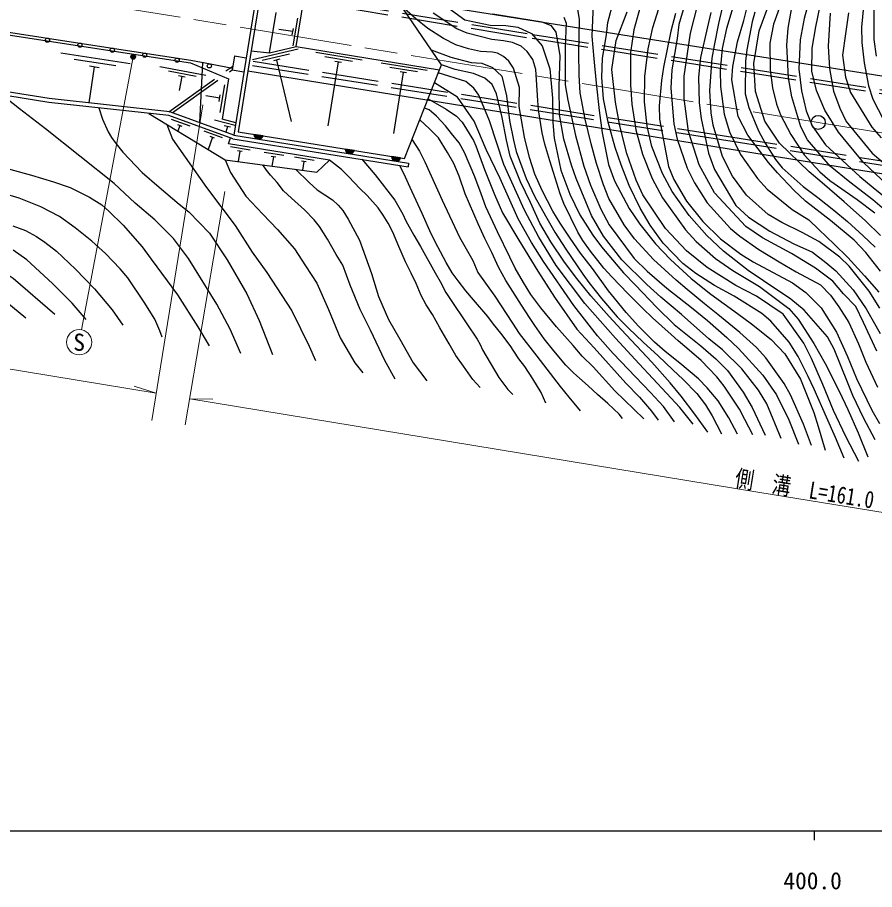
# Model space of a CAD drawing. Units: millimetres at full size, sheet at 1:1000; details may follow other scales. Extents: x 40000 to 680000, y 20000 to 380000.
# Drawn here: x 382950 to 474457, y 198715 to 291792 of the extents above; entities that cross this region are included whole.
import ezdxf
from ezdxf.enums import TextEntityAlignment as Align

# ---------------------------------------------------------------- set-up
doc = ezdxf.new("R2010")
doc.units = ezdxf.units.MM
doc.header["$LTSCALE"] = 1000
doc.linetypes.add('CHAIN', pattern=[18.5, 12, -1.5, 3.5, -1.5])
doc.linetypes.add('DASHED', pattern=[7.5, 6, -1.5])
for name, color, linetype, lineweight in [('M-BGD', 7, 'Continuous', 25), ('M-BMK', 2, 'CHAIN', 13), ('M-BMK-SRVR', 3, 'Continuous', 25), ('M-STR-HTXT', 7, 'Continuous', 13), ('M-STR-STRC', 7, 'Continuous', 25), ('M-TTL-BAND', 7, 'Continuous', 25)]:
    doc.layers.add(name, color=color, linetype=linetype, lineweight=lineweight)
doc.styles.add('ＭＳ ゴシック', font='')
doc.styles.get('ＭＳ ゴシック').set_extended_font_data('MS Gothic')

msp = doc.modelspace()

# ---------------------------------------------------------------- hatches: boundary and pattern name
at = {"layer": 'M-BGD'}
for points in [[(409172, 279147, -0.82183), (408194, 279304), (408194, 279304), (409172, 279147)], [(418932, 277585, -0.82183), (417954, 277742), (417954, 277742), (418932, 277585)], [(423859, 276796, -0.82183), (422881, 276953), (422881, 276953), (423859, 276796)]]:
    msp.add_hatch(color=256, dxfattribs=at).paths.add_polyline_path(points)
at = {"layer": 'M-STR-STRC'}
msp.add_hatch(color=256, dxfattribs=at).paths.add_polyline_path([(395526, 287702, -1), (395087, 287463, -1)])

# ---------------------------------------------------------------- linework, layer by layer
at = {"layer": 'M-BGD'}
for p, q in [((412695, 288687), (415476, 305586)), ((409164, 296032), (407537, 286073)), ((409864, 288019), (410571, 292313)), ((412401, 288747), (412888, 291707)), ((412348, 290276), (410868, 290519)), ((412292, 289930), (412405, 290621)), ((394996, 286831), (387582, 287967)), ((406120, 287697), (405904, 286375)), ((406120, 287697), (407364, 287494)), ((412916, 288403), (408050, 287254)), ((412012, 287881), (409092, 287192)), ((419756, 287241), (414820, 288039)), ((393445, 286613), (388997, 287295)), ((402424, 280549), (402744, 286985)), ((403544, 286831), (405904, 286375)), ((410962, 287325), (410280, 287164)), ((410621, 287245), (412166, 280695)), ((418721, 287104), (415759, 287583)), ((417192, 287048), (416088, 280227)), ((417537, 286992), (416846, 287104)), ((426702, 286117), (421766, 286915)), ((391153, 286509), (390563, 282662)), ((391672, 286430), (390634, 286589)), ((403073, 285607), (398160, 286538)), ((402035, 285498), (399087, 286057)), ((425667, 285980), (422706, 286460)), ((424138, 285924), (423082, 279392)), ((424484, 285868), (423793, 285980)), ((400849, 285418), (400161, 285548)), ((400505, 285483), (400226, 284009)), ((405499, 285228), (404795, 280922)), ((404609, 281643), (405093, 284604)), ((404555, 283172), (403074, 283413)), ((404498, 282826), (404611, 283517)), ((401386, 280179), (399410, 280892)), ((400527, 280170), (400066, 280337)), ((400296, 280253), (400083, 279663)), ((406204, 280249), (403996, 280818)), ((406252, 280547), (404795, 280922)), ((405713, 280066), (405035, 280241)), ((404857, 278927), (402881, 279640)), ((405374, 280153), (405216, 279542)), ((409172, 279147), (408194, 279304)), ((403767, 279001), (403301, 277708)), ((403998, 278918), (403537, 279084)), ((405944, 278854), (424650, 275859)), ((407787, 277637), (405714, 277973)), ((406945, 277470), (406461, 277548)), ((406703, 277509), (406525, 276406)), ((411373, 277058), (409300, 277393)), ((418932, 277585), (417954, 277742)), ((410530, 276890), (410046, 276968)), ((410288, 276929), (410127, 275929)), ((414620, 276533), (412547, 276868)), ((413777, 276365), (413293, 276443)), ((423859, 276796), (422881, 276953)), ((413535, 276404), (413389, 275497)), ((424714, 276254), (424650, 275859))]:
    msp.add_line(p, q, dxfattribs=at)
at = {"layer": 'M-BGD', "linetype": 'DASHED'}
for p, q in [((399109, 281721), (405941, 286600)), ((399474, 281613), (405873, 286183))]:
    msp.add_line(p, q, dxfattribs=at)
at = {"layer": 'M-BGD'}
for points in [[(424290, 276727), (428012, 286209), (428220, 286726), (415460, 305489)], [(410132, 304586), (408770, 296097), (407142, 286138), (406044, 279243), (424714, 276254)], [(317001, 300211), (348670, 295109), (371765, 291493), (392352, 288338), (401418, 286936), (405499, 285228)], [(317049, 300507), (348717, 295405), (371811, 291789), (392398, 288634), (401470, 287232), (403544, 286831)], [(567711, 270903), (505669, 280680), (495028, 282382), (409164, 296032)], [(467970, 295463), (466932, 291672), (466503, 289397), (466356, 286291), (466644, 283958), (467141, 281825), (467790, 280214), (469221, 278185), (472873, 274816), (474320, 273647), (476714, 271696)], [(475809, 273925), (473281, 276298), (470610, 279557), (469142, 281897), (468256, 283982), (467751, 286060), (467789, 288511), (468177, 290806), (469105, 295310)], [(427070, 294220), (430709, 291550), (433411, 290974), (435090, 290946), (436361, 290768), (437846, 290069), (438978, 288761), (439797, 286311), (440057, 283162), (440126, 280580), (440252, 278908), (440970, 275499), (441923, 272924), (443009, 270735), (444376, 268539), (445289, 267293), (447651, 264551), (448890, 263239), (451229, 260823), (453066, 259010), (455900, 256733), (457522, 255344), (458752, 254101), (460430, 251802), (461400, 250156), (462774, 247199)], [(474700, 256192), (473279, 259237), (472472, 260950), (471155, 262286), (470013, 263631), (468134, 265050), (465583, 266595), (462480, 268284), (460697, 269474), (457362, 273064), (455734, 276048), (454594, 279616), (454132, 283136), (454147, 285532), (454820, 290130), (455944, 294614)], [(473464, 294856), (473077, 290744), (473107, 289111), (473336, 286957), (473826, 284496), (474282, 283069), (475423, 280852)], [(467711, 246114), (466870, 248379), (465480, 251532), (464810, 252742), (462861, 255471), (461859, 256549), (460079, 258179), (457739, 260082), (456317, 261225), (454455, 262757), (453269, 263765), (450851, 265969), (448827, 268163), (447714, 269642), (446102, 272467), (445507, 273919), (444773, 276217), (444210, 278310), (443552, 280920), (443039, 283760), (442905, 285647), (442901, 288036), (442953, 291567), (442656, 293309)], [(444408, 293256), (444280, 289780), (444491, 287387), (444720, 284792), (445055, 281864), (445392, 279478), (446042, 276110), (446680, 274337), (448245, 271398), (449391, 269715), (451069, 267633), (452672, 265941), (454886, 263935), (456967, 262272), (459819, 260179), (461319, 259100), (463410, 257421), (464866, 255902), (466561, 253197), (467973, 249635), (468442, 248149), (469182, 245594)], [(471219, 244768), (470271, 246946), (469320, 249124), (468002, 252113), (467384, 253484), (466309, 255611), (465341, 257144), (463393, 259360), (462419, 260183), (459476, 262035), (457373, 263192), (455361, 264454), (453980, 265522), (451890, 267686), (450487, 269629), (449428, 271433), (448259, 273863), (447387, 276076), (446770, 277900), (446005, 280620), (445531, 283121), (445345, 285365), (445413, 287437), (445841, 289945), (445967, 291251), (446593, 293521)], [(449650, 293711), (448766, 290472), (448410, 288064), (448386, 284604), (448549, 282519), (448974, 279800), (449673, 277202), (450724, 274617), (451827, 272554), (454265, 269126), (455422, 267887), (457491, 266077), (459309, 264792), (462157, 263076), (465287, 260741), (466293, 259578), (467981, 256983), (469176, 254869), (470731, 251843), (471606, 249962), (472699, 247444), (473756, 244905)], [(474524, 246697), (473293, 249047), (472152, 251447), (471552, 252868), (470130, 256381), (469416, 257698), (466926, 260568), (465503, 261720), (462598, 263681), (460962, 264773), (458334, 266830), (456538, 268529), (454650, 270663), (452865, 273207), (451806, 275149), (450685, 278036), (450184, 280197), (449906, 282792), (449938, 285506), (450284, 288426), (450768, 290733), (451641, 293411)], [(454207, 293207), (453570, 291039), (453395, 289547), (452830, 286218), (452692, 284233), (453032, 280420), (453394, 278786), (454463, 275695), (455236, 274130), (456596, 272002), (459082, 269259), (460076, 268437), (462115, 267024), (464259, 265726), (466093, 264627), (468670, 263261), (469759, 262157), (470629, 260914), (471697, 259233), (472735, 256945), (473526, 254996), (474756, 252322)], [(475095, 264727), (473512, 266722), (472262, 268024), (469736, 270103), (467085, 272181), (465828, 273343), (464086, 275194), (463132, 276298), (460911, 279221), (459895, 281229), (459231, 285126), (459319, 286539), (459840, 289197), (460504, 291480), (461029, 293598)], [(464603, 293669), (463660, 291071), (463268, 289032), (463319, 286210), (463544, 284268), (463995, 282537), (464417, 281408), (465520, 279289), (466958, 277136), (468631, 275307), (469682, 274394), (472585, 272353), (474500, 270936)], [(476015, 270819), (474266, 272321), (471803, 274217), (469710, 275931), (467302, 278738), (466598, 280125), (465625, 283322), (465265, 285339), (465075, 288824), (465227, 290634), (465689, 293257)], [(459841, 247331), (458902, 249074), (457759, 250865), (456596, 252262), (455645, 253210), (453656, 254902), (452118, 256140), (450952, 257141), (449254, 258832), (447949, 260313), (446689, 261844), (446062, 262624), (444328, 265014), (443077, 266649), (441946, 268230), (440908, 269824), (440123, 271113), (438981, 273308), (438192, 275070), (437627, 276838), (437102, 279012), (436754, 280877), (436532, 282286), (436551, 284317), (435924, 286386), (435422, 287131), (434833, 287635), (434207, 287963), (433655, 288075), (432389, 288149), (431100, 288429), (429747, 288885), (428438, 289540), (426747, 290628), (425434, 291673), (423960, 292991)], [(472774, 244386), (471385, 247083), (470071, 249853), (468924, 252602), (467735, 255387), (466915, 257036), (464695, 260123), (461854, 262039), (459644, 263178), (456576, 265105), (454392, 266894), (452155, 269249), (449727, 272876), (449001, 274415), (447992, 277274), (447263, 280236), (446795, 282766), (446422, 286243), (446859, 289327), (448047, 292384)], [(456989, 292334), (456616, 290801), (455867, 287533), (455662, 285430), (455734, 282691), (455929, 281010), (456729, 277318), (457352, 275548), (459645, 271718), (460991, 270475), (463284, 268978), (465831, 267643), (467835, 266727), (469245, 265637), (470321, 264746), (472174, 262725), (473576, 260705), (475042, 258049)], [(475035, 260767), (473898, 262567), (471739, 265231), (470739, 266198), (468505, 267871), (466723, 268828), (464561, 269894), (463096, 270763), (460777, 272829), (459285, 274862), (458228, 276936), (457217, 280311), (457020, 281594), (456884, 284005), (457135, 287459), (457353, 288802), (457846, 291155), (458199, 292664)], [(459341, 292862), (458649, 290616), (458196, 288462), (457988, 286134), (458010, 284439), (458416, 281486), (458979, 279583), (460129, 277172), (461950, 274608), (462986, 273469), (465658, 271280), (467430, 270185), (468518, 269148), (470130, 267612), (471619, 266182), (473394, 264227), (474913, 262470)], [(461688, 292370), (461394, 291340), (460810, 288328), (460671, 287141), (460660, 283632), (461017, 282170), (462079, 279674), (462765, 278372), (463883, 276625), (464593, 275753), (466821, 273746), (468396, 272558), (470122, 271213), (471569, 270004), (473236, 268492), (474508, 267259)], [(475103, 268504), (473477, 270075), (471198, 272113), (468860, 274123), (467464, 275330), (464322, 278391), (462744, 280735), (461748, 283880), (461566, 286881), (462138, 290360), (463109, 292961)], [(471689, 292291), (471339, 290042), (471027, 287761), (471368, 285402), (471887, 283765), (474155, 280080), (475166, 278950)], [(474380, 292958), (474384, 289440), (474617, 287655)], [(406044, 279243), (399203, 281711), (386345, 283126), (376453, 284706), (367479, 285964), (356217, 287633), (350849, 287890), (337348, 288628), (328186, 290125), (315511, 291999)], [(405944, 278854), (399112, 281318), (386291, 282729), (376394, 284310), (367422, 285568), (356178, 287234), (350828, 287490), (337304, 288230), (328125, 289730), (315904, 291537)], [(461469, 247240), (460618, 248883), (460034, 249982), (458404, 252440), (457625, 253421), (455960, 255186), (454923, 256084), (453504, 257273), (452726, 257937), (450745, 259740), (449731, 260715), (448103, 262336), (446410, 264111), (445571, 265041), (444115, 266836), (443326, 267983), (442788, 268862), (441288, 271928), (440906, 272972), (440185, 275238), (439790, 276506), (439267, 278282), (438967, 279479), (438564, 281918), (438494, 282924), (438290, 286219), (437972, 287287), (437367, 288155), (436712, 288741), (435790, 289101), (434843, 289294), (433583, 289438), (430970, 290114), (429844, 290564), (427321, 292253)], [(464494, 246839), (462967, 250562), (462082, 252030), (460287, 254278), (458222, 256332), (456761, 257482), (453829, 260095), (451638, 261942), (450133, 263276), (447473, 265931), (445522, 268434), (444251, 270653), (442589, 274606), (442087, 276032), (441275, 278818), (440831, 281433), (440771, 284431), (440895, 287736), (440454, 290204), (439970, 290911), (438953, 291297), (433702, 292131)], [(441277, 291824), (441515, 291192), (441414, 288676), (441443, 284612), (441717, 282960), (442521, 279200), (443430, 275937), (444133, 273884), (445222, 271333), (446123, 269655), (448803, 266061), (450165, 264711), (452275, 262915), (454928, 260829), (456614, 259457), (458697, 257634), (459925, 256469), (462534, 253611), (463992, 251510), (465310, 248853), (466330, 246262)], [(453197, 292227), (452710, 290345), (451908, 286471), (451696, 285060), (451474, 282376), (451485, 280925), (452464, 275896), (453044, 274512), (454392, 272169), (456113, 269997), (458014, 268160), (460171, 266539), (461499, 265724), (465683, 263454), (467116, 262426), (468774, 260787), (470391, 258218), (471555, 255602), (472545, 253242), (474158, 249862), (474968, 248466)], [(469721, 292244), (469496, 288720), (469644, 286326), (470087, 283937), (470736, 282103), (471440, 280704), (474197, 277298), (475386, 276311)], [(407890, 288231), (409864, 288019), (412695, 288687), (428012, 286209)], [(427125, 288336), (429209, 287536), (431394, 286998), (432539, 286924), (433659, 286434), (434667, 285530), (435166, 283433), (435493, 280788), (435899, 278682), (436211, 277500), (437268, 274618), (438198, 272657), (439310, 270602), (440329, 268873), (441482, 267047), (443309, 264392), (443957, 263510), (445288, 261805), (446987, 259850), (448188, 258613), (449747, 257124), (451338, 255664), (452929, 254197), (454025, 253144), (455497, 251660), (456405, 250436), (457123, 249286), (458123, 247364)], [(318950, 287016), (323823, 280881), (327630, 276352), (329945, 273852), (332668, 271839), (334577, 270549), (337669, 269010), (339136, 268370), (340056, 268234), (343224, 267160), (345632, 266312), (348987, 265474), (352978, 264983), (358193, 264177), (361877, 263690), (364049, 263598), (368662, 263735), (373343, 264106), (377356, 264624), (379048, 264834), (380258, 264884), (381532, 264603), (382477, 263965), (386927, 260137)], [(398406, 257665), (398167, 258332), (397602, 259591), (396473, 261392), (394750, 263986), (393933, 264955), (392362, 266600), (390882, 267919), (389115, 269350), (387449, 270563), (385437, 271587), (383140, 272492), (381464, 273002), (377331, 274167), (373647, 275293), (369361, 276814), (367243, 277789), (365109, 278671), (362226, 280055), (360543, 281114), (358789, 282269), (357291, 283555), (354690, 285937), (353578, 287358)], [(456672, 247515), (455253, 249454), (453801, 251366), (452637, 252804), (450688, 255009), (449044, 256757), (447388, 258497), (446109, 259869), (444172, 262070), (442656, 263933), (441356, 265667), (439878, 267836), (438733, 269819), (437740, 272039), (436664, 274233), (435547, 276987), (435154, 278687), (434684, 281120), (434112, 283651), (433620, 284644), (432856, 285324), (431655, 285802), (429687, 286221), (428220, 286726)], [(318490, 286626), (322092, 281237), (324914, 277423), (327436, 274613), (331352, 270591), (333931, 268921), (337179, 267157), (339366, 266484), (341699, 265743), (346355, 264305), (348900, 263693), (353563, 263077), (357488, 262576), (360667, 262308), (363925, 262308), (369913, 262621), (375163, 263049), (377073, 263274), (378496, 263367), (379656, 263087), (380368, 262563), (383857, 259724)], [(362491, 286299), (362932, 285601), (363540, 284969), (365327, 283526), (366173, 282898), (368806, 281313), (371662, 279621), (374911, 278125), (378110, 276941), (382229, 275554), (384449, 274976), (386812, 274244), (388567, 273652), (390647, 272597), (391949, 271775), (392711, 271114), (394248, 269619), (396266, 267305), (397235, 265993), (400051, 262203), (402209, 258771), (403407, 256737)], [(405904, 286375), (405873, 286183), (407117, 285980)], [(407537, 286073), (406502, 279575), (424290, 276727)], [(565685, 260471), (528352, 266445), (502197, 270726), (472988, 275449), (407537, 286073)], [(455084, 248393), (453682, 250177), (452247, 251676), (449339, 254840), (446806, 257548), (443525, 261250), (440457, 265317), (438621, 268341), (437090, 271236), (434888, 276086), (433355, 280746), (432200, 283482), (431681, 284254), (430837, 284954), (427879, 285871)], [(453082, 248636), (451939, 250256), (450533, 251752), (446565, 255912), (444875, 257816), (442343, 261062), (439127, 265760), (437827, 267788), (436415, 270291), (434485, 274599), (432981, 277681), (431722, 280739), (429932, 283283), (427466, 284818)], [(406788, 255930), (405663, 258540), (404230, 261206), (401195, 266074), (399596, 268209), (397619, 270186), (395525, 271968), (393283, 274069), (385952, 279907), (383153, 282041), (381819, 283097), (381583, 283481)], [(426790, 283095), (428707, 281989), (429818, 281251), (430416, 280612), (431640, 278667), (431902, 278077), (432802, 275569), (433878, 272893), (434747, 270929), (436478, 268035), (438510, 264710), (440284, 261935), (442670, 258537), (444507, 256519), (447918, 252752), (449352, 251257), (450652, 249766), (451340, 248806)], [(391649, 282140), (392035, 280943), (392627, 279590), (392997, 278971), (393488, 278304), (394188, 277403), (396271, 275226), (398080, 273680), (400234, 271863), (401231, 271045), (403446, 268753), (405335, 265923), (407424, 262302), (408770, 259441), (410197, 255825)], [(449840, 248946), (446727, 251941), (444409, 254513), (443257, 255651), (442275, 256763), (440489, 258782), (438845, 260800), (437765, 262231), (436966, 263521), (436074, 265023), (435511, 266219), (434192, 268911), (432971, 271585), (432454, 272969), (431794, 274785), (430691, 277366), (430127, 278398), (429305, 279407), (428648, 280228), (427685, 281260), (427168, 281706), (426910, 281917), (426405, 282115)], [(396971, 281554), (405141, 276590), (414921, 275294), (416261, 276571), (405474, 278315), (405700, 278942)], [(398906, 280379), (399493, 278818), (400863, 276892), (403127, 273647), (406178, 269580), (408005, 266725), (409590, 264562), (412252, 260464), (414089, 256694), (414760, 255181)], [(447549, 249005), (447208, 249441), (445995, 250572), (444876, 251567), (443894, 252480), (442939, 253284), (442312, 253870), (441507, 254687), (440223, 256195), (439186, 257476), (438204, 258920), (437631, 259765), (436770, 261080), (435843, 262552), (435106, 263724), (434325, 265143), (433607, 266716), (432842, 268197), (432137, 269762), (430763, 272964), (430096, 274857), (429536, 276212), (428869, 277373), (427895, 278952), (426945, 279886), (425912, 280861)], [(425075, 278728), (425868, 277534), (426452, 276391), (428311, 272306), (430135, 268327), (431581, 265842), (432113, 264575), (433915, 262035), (435786, 259154), (436522, 258050), (438406, 255633), (440892, 252397), (441819, 251266), (443033, 249822)], [(405141, 276590), (405690, 275249), (407338, 272724), (409159, 270810), (410714, 269173), (412516, 267086), (413703, 265280), (414914, 263443), (416172, 260623), (417402, 257597), (418965, 254937), (419809, 253875)], [(432368, 252287), (431566, 253147), (430588, 254576), (429771, 255698), (429056, 256967), (428047, 258666), (427259, 260080), (426588, 261130), (426062, 262121), (425520, 263400), (424980, 264494), (424382, 265704), (423652, 267351), (423037, 268862), (422512, 269839), (421986, 270699), (421446, 271487), (420279, 272784), (419505, 273543), (418319, 274777), (417546, 275550), (416261, 276571)], [(419715, 276649), (421154, 274981), (423227, 272308), (424090, 270799), (424411, 270099), (425272, 268568), (425972, 267343), (427536, 264550), (428076, 263602), (428689, 262450), (429097, 261794), (430910, 259103), (432019, 257441), (432369, 256872), (432602, 256318), (434357, 253379), (435291, 252067), (435831, 251556)], [(423267, 253200), (422171, 255191), (420626, 258400), (419544, 260633), (418488, 263222), (417693, 265352), (416994, 266486), (416055, 268138), (415198, 269470), (414617, 270195), (413601, 271250), (412213, 272498), (411369, 273289), (410682, 274172), (409970, 274950), (409547, 275491), (409144, 276059)], [(412634, 275597), (414095, 274168), (414962, 273389), (415780, 272848), (416572, 272334), (417192, 271741), (417707, 271187), (418275, 270277), (419477, 268017), (420755, 264462), (421501, 261994), (422581, 259549), (423775, 257445), (425185, 254937), (426661, 252999)], [(439350, 250637), (438854, 251760), (437978, 253218), (437117, 254530), (436490, 255361), (435950, 256178), (435541, 256776), (434546, 258084), (433758, 259046), (433174, 259877), (431640, 261661), (430837, 262609), (429991, 263688), (429363, 264548), (428720, 265647), (427843, 267299), (427128, 268699), (426164, 270863), (424864, 273653), (424383, 274732), (423770, 276000)], [(382459, 269536), (383806, 269039), (384981, 268397), (385863, 267815), (387119, 266832), (389158, 264937), (391177, 262843), (393050, 260585), (394198, 258940)], [(390270, 259537), (388787, 261284), (386707, 263382), (383968, 265932), (382499, 266947)]]:
    msp.add_lwpolyline(points, dxfattribs=at)
at = {"layer": 'M-BGD', "linetype": 'DASHED'}
for points in [[(567344, 269013), (495697, 280401), (437306, 289627), (408878, 294283)], [(567422, 269416), (495761, 280806), (437372, 290032), (408945, 294687)], [(565854, 261340), (540205, 265610), (500995, 271872), (459271, 278547), (443608, 280993), (407639, 286697)], [(565939, 261782), (540277, 266054), (501066, 272317), (459341, 278992), (443678, 281437), (407712, 287141)]]:
    msp.add_lwpolyline(points, dxfattribs=at)
at = {"layer": 'M-BGD'}
for centre in [(386155, 289363), (389615, 288833), (393074, 288302), (396533, 287767), (399992, 287232), (403438, 286622)]:
    msp.add_circle(centre, 225, dxfattribs=at)
for centre in [(408698, 279322), (418458, 277760), (423385, 276971)]:
    msp.add_arc(centre, 505, 182.07683, 339.73502, dxfattribs=at)
at = {"layer": 'M-BMK'}
msp.add_lwpolyline([(93263, 250471), (103103, 261199), (108490, 267189), (114024, 272590), (118449, 276347), (125275, 281555), (132808, 286967), (141947, 292641), (151286, 297622), (159897, 301813), (168322, 305136), (173724, 306962), (180994, 309280), (191591, 312031), (202733, 314068), (214374, 315549), (224963, 316291), (235082, 316321), (240057, 316034), (256446, 314610), (272070, 312554), (370218, 296765), (468441, 280587), (566504, 264706)], dxfattribs=at)
at = {"layer": 'M-BMK-SRVR'}
msp.add_circle((468441, 280587), 750, dxfattribs=at)
at = {"layer": 'M-STR-HTXT'}
for p, q in [((395306, 287583), (389791, 258454)), ((397288, 248767), (402734, 282464)), ((405081, 273221), (400868, 248303)), ((397760, 251690), (395417, 252422)), ((401341, 251100), (403795, 251042))]:
    msp.add_line(p, q, dxfattribs=at)
for points in [[(311641, 265674), (363791, 257285), (397760, 251690)], [(401341, 251100), (461993, 241110), (558690, 225451)]]:
    msp.add_lwpolyline(points, dxfattribs=at)
msp.add_circle((389540, 257128), 1350, dxfattribs=at)
at = {"layer": 'M-STR-STRC'}
msp.add_circle((395306, 287583), 250, dxfattribs=at)
at = {"layer": 'M-TTL-BAND'}
for p, q in [((40000, 205000), (579000, 205000)), ((468000, 205000), (468000, 204000))]:
    msp.add_line(p, q, dxfattribs=at)

# ---------------------------------------------------------------- texts
at = {"layer": 'M-STR-HTXT', "style": 'ＭＳ ゴシック'}
msp.add_text('S', height=1833, dxfattribs=at).set_placement((389540, 257128), align=Align.MIDDLE_CENTER)
at = {"layer": 'M-STR-HTXT', "style": 'ＭＳ ゴシック', "width": 0.8}
msp.add_text('側\u3000溝\u3000L=161.0', height=1833, rotation=350.801, dxfattribs=at).set_placement((466760, 240021), align=Align.BOTTOM_CENTER)
at = {"layer": 'M-TTL-BAND', "style": 'ＭＳ ゴシック'}
msp.add_text('400.0', height=1833, dxfattribs=at).set_placement((467844, 198195), align=Align.BOTTOM_CENTER)

doc.saveas('drawing.dxf')
